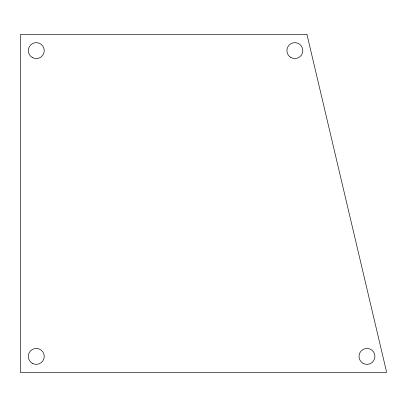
<?xml version="1.0" encoding="UTF-8"?>
<svg xmlns="http://www.w3.org/2000/svg" width="407" height="407" viewBox="0 0 407 407"><rect width="100%" height="100%" fill="white"/><g stroke="black" fill="none" stroke-linecap="round" stroke-linejoin="round"><path stroke-width="0.61" d="M307.02 34.681L20.35 34.681L20.35 372.319L386.65 372.319L307.02 34.681M32.295 57.504A7.962 7.962 0 0 0 44.241 50.61A7.962 7.962 0 0 0 32.295 43.712A7.962 7.962 0 0 0 32.295 57.504M32.295 363.288A7.962 7.962 0 0 0 44.241 356.39A7.962 7.962 0 0 0 32.295 349.496A7.962 7.962 0 0 0 32.295 363.288M362.988 363.288A7.962 7.962 0 0 0 374.928 356.39A7.962 7.962 0 0 0 362.988 349.496A7.962 7.962 0 0 0 362.988 363.288M290.868 57.504A7.962 7.962 0 0 0 302.813 50.61A7.962 7.962 0 0 0 290.868 43.712A7.962 7.962 0 0 0 290.868 57.504"/></g></svg>
